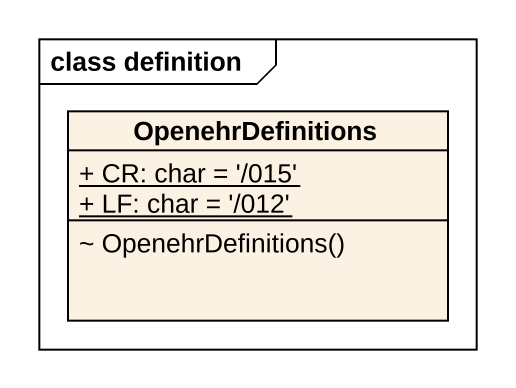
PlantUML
@startuml
mainframe class definition
hide circle
hide empty members
skinparam classAttributeIconSize 0
class OpenehrDefinitions {
  {static} + CR: char = '/015'
  {static} + LF: char = '/012'
  ~ OpenehrDefinitions()
}
@enduml
